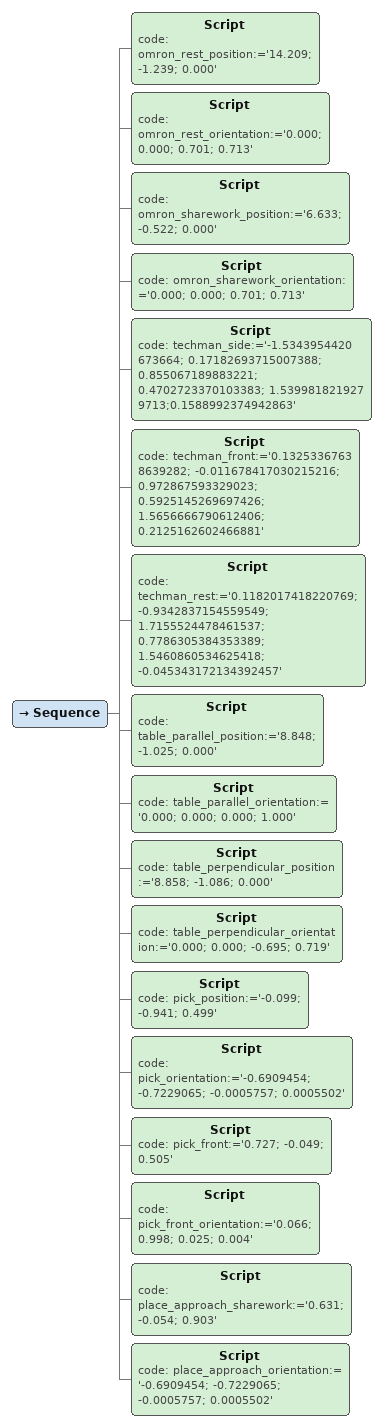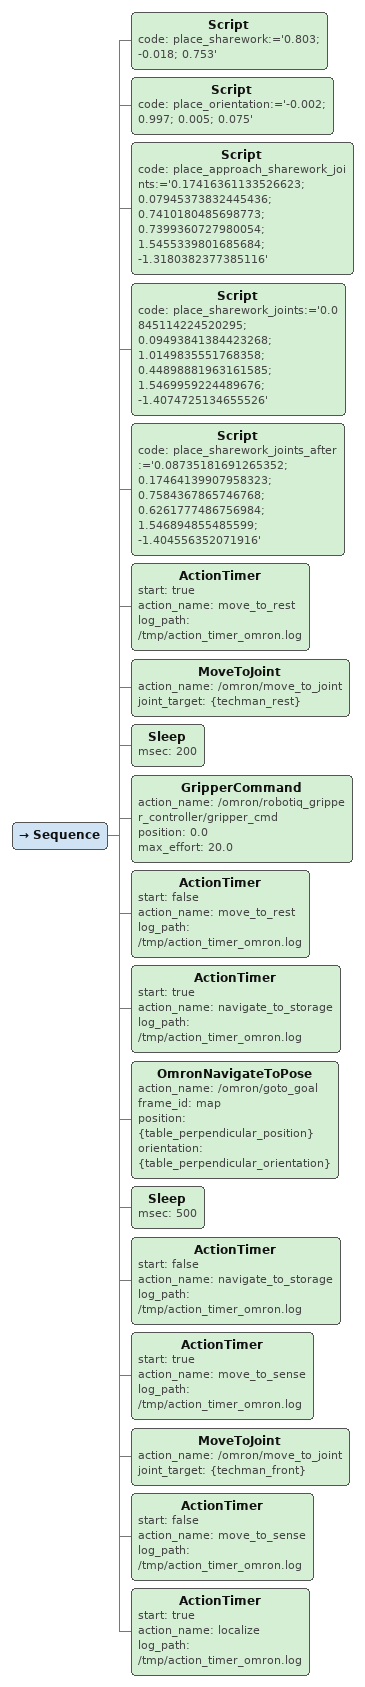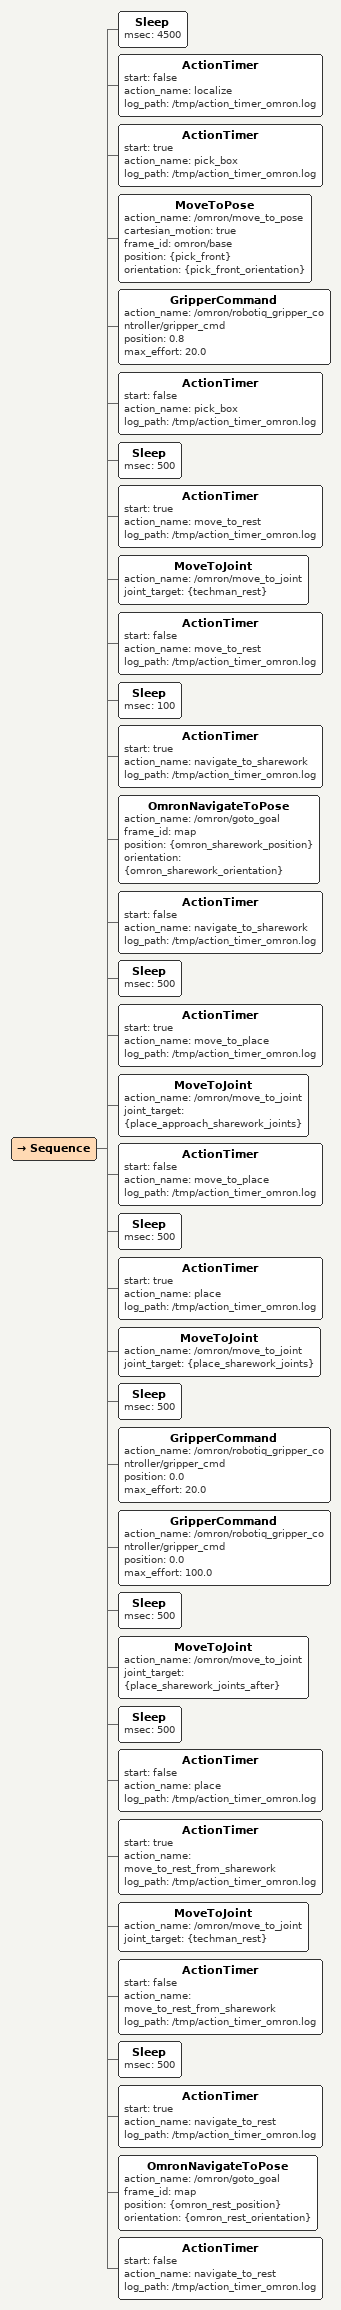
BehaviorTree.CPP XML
<Sequence>
    <Script code=" omron_rest_position:='14.209; -1.239; 0.000' "/>
    <Script code=" omron_rest_orientation:='0.000; 0.000; 0.701; 0.713' "/>

    <Script code=" omron_sharework_position:='6.633; -0.522; 0.000' "/>
    <Script code=" omron_sharework_orientation:='0.000; 0.000; 0.701; 0.713' "/>

    <Script code=" techman_side:='-1.5343954420673664; 0.17182693715007388; 0.855067189883221; 0.4702723370103383; 1.5399818219279713;0.1588992374942863' "/>
    <Script code=" techman_front:='0.13253367638639282; -0.011678417030215216; 0.972867593329023; 0.5925145269697426; 1.5656666790612406; 0.2125162602466881' "/>
    <Script code=" techman_rest:='0.1182017418220769; -0.9342837154559549; 1.7155524478461537; 0.7786305384353389; 1.5460860534625418; -0.045343172134392457' "/>
    <Script code=" table_parallel_position:='8.848; -1.025; 0.000' "/>
    <Script code=" table_parallel_orientation:='0.000; 0.000; 0.000; 1.000' "/>

    <Script code=" table_perpendicular_position:='8.858; -1.086; 0.000' "/>
    <Script code=" table_perpendicular_orientation:='0.000; 0.000; -0.695; 0.719' "/>
    <Script code=" pick_position:='-0.099; -0.941; 0.499' "/>
    <Script code=" pick_orientation:='-0.6909454; -0.7229065; -0.0005757; 0.0005502' "/>
    <Script code=" pick_front:='0.727; -0.049; 0.505'"/>
    <Script code=" pick_front_orientation:='0.066; 0.998; 0.025; 0.004'"/>

    <Script code=" place_approach_sharework:='0.631; -0.054; 0.903' "/>
    <Script code=" place_approach_orientation:='-0.6909454; -0.7229065; -0.0005757; 0.0005502' "/>

</Sequence>

<Sequence>
    <Script code=" place_sharework:='0.803; -0.018; 0.753' "/>
    <Script code=" place_orientation:='-0.002; 0.997; 0.005; 0.075' "/>

    <Script code=" place_approach_sharework_joints:='0.17416361133526623; 0.07945373832445436; 0.7410180485698773; 0.7399360727980054; 1.5455339801685684; -1.3180382377385116' "/>
    <Script code=" place_sharework_joints:='0.0845114224520295; 0.09493841384423268; 1.0149835551768358; 0.44898881963161585; 1.5469959224489676; -1.4074725134655526' "/>
    <Script code=" place_sharework_joints_after:='0.08735181691265352; 0.17464139907958323; 0.7584367865746768; 0.6261777486756984; 1.546894855485599; -1.404556352071916' "/>

    <ActionTimer start="true" action_name="move_to_rest" log_path="/tmp/action_timer_omron.log"/>
        <MoveToJoint action_name="/omron/move_to_joint" joint_target="{techman_rest}"/>
        <Sleep msec="200"/>
        <GripperCommand action_name="/omron/robotiq_gripper_controller/gripper_cmd" position="0.0" max_effort="20.0"/>
    <ActionTimer start="false" action_name="move_to_rest" log_path="/tmp/action_timer_omron.log"/>

    <ActionTimer start="true" action_name="navigate_to_storage" log_path="/tmp/action_timer_omron.log"/>
    <OmronNavigateToPose action_name="/omron/goto_goal" frame_id="map" position="{table_perpendicular_position}" orientation="{table_perpendicular_orientation}"/>
    <Sleep msec="500"/>
    <ActionTimer start="false" action_name="navigate_to_storage" log_path="/tmp/action_timer_omron.log"/>

    <ActionTimer start="true" action_name="move_to_sense" log_path="/tmp/action_timer_omron.log"/>
    <MoveToJoint action_name="/omron/move_to_joint" joint_target="{techman_front}"/>
    <ActionTimer start="false" action_name="move_to_sense" log_path="/tmp/action_timer_omron.log"/>

    <ActionTimer start="true" action_name="localize" log_path="/tmp/action_timer_omron.log"/>

</Sequence>

<Sequence>
    <Sleep msec="4500"/>
    <ActionTimer start="false" action_name="localize" log_path="/tmp/action_timer_omron.log"/>

    <ActionTimer start="true" action_name="pick_box" log_path="/tmp/action_timer_omron.log"/>
    <MoveToPose action_name="/omron/move_to_pose" cartesian_motion="true" frame_id="omron/base" position="{pick_front}" orientation="{pick_front_orientation}"/>
    <GripperCommand action_name="/omron/robotiq_gripper_controller/gripper_cmd" position="0.8" max_effort="20.0"/>
    <ActionTimer start="false" action_name="pick_box" log_path="/tmp/action_timer_omron.log"/>

    <Sleep msec="500"/>
    <ActionTimer start="true" action_name="move_to_rest" log_path="/tmp/action_timer_omron.log"/>
    <MoveToJoint action_name="/omron/move_to_joint" joint_target="{techman_rest}"/>
    <ActionTimer start="false" action_name="move_to_rest" log_path="/tmp/action_timer_omron.log"/>
    <Sleep msec="100"/>

    <ActionTimer start="true" action_name="navigate_to_sharework" log_path="/tmp/action_timer_omron.log"/>
    <OmronNavigateToPose action_name="/omron/goto_goal" frame_id="map" position="{omron_sharework_position}" orientation="{omron_sharework_orientation}"/>
    <ActionTimer start="false" action_name="navigate_to_sharework" log_path="/tmp/action_timer_omron.log"/>
    <Sleep msec="500"/>

    <ActionTimer start="true" action_name="move_to_place" log_path="/tmp/action_timer_omron.log"/>
    <MoveToJoint action_name="/omron/move_to_joint" joint_target="{place_approach_sharework_joints}"/>
    <ActionTimer start="false" action_name="move_to_place" log_path="/tmp/action_timer_omron.log"/>

    <Sleep msec="500"/>

    <ActionTimer start="true" action_name="place" log_path="/tmp/action_timer_omron.log"/>
    <MoveToJoint action_name="/omron/move_to_joint" joint_target="{place_sharework_joints}"/>
    <Sleep msec="500"/>
    <GripperCommand action_name="/omron/robotiq_gripper_controller/gripper_cmd" position="0.0" max_effort="20.0"/>
    <GripperCommand action_name="/omron/robotiq_gripper_controller/gripper_cmd" position="0.0" max_effort="100.0"/>

    <Sleep msec="500"/>
    <MoveToJoint action_name="/omron/move_to_joint" joint_target="{place_sharework_joints_after}"/>
    <Sleep msec="500"/>
    <ActionTimer start="false" action_name="place" log_path="/tmp/action_timer_omron.log"/>

    <ActionTimer start="true" action_name="move_to_rest_from_sharework" log_path="/tmp/action_timer_omron.log"/>
    <MoveToJoint action_name="/omron/move_to_joint" joint_target="{techman_rest}"/>
    <ActionTimer start="false" action_name="move_to_rest_from_sharework" log_path="/tmp/action_timer_omron.log"/>

    <Sleep msec="500"/>
    <ActionTimer start="true" action_name="navigate_to_rest" log_path="/tmp/action_timer_omron.log"/>
    <OmronNavigateToPose action_name="/omron/goto_goal" frame_id="map" position="{omron_rest_position}" orientation="{omron_rest_orientation}"/>
    <ActionTimer start="false" action_name="navigate_to_rest" log_path="/tmp/action_timer_omron.log"/>

</Sequence>
